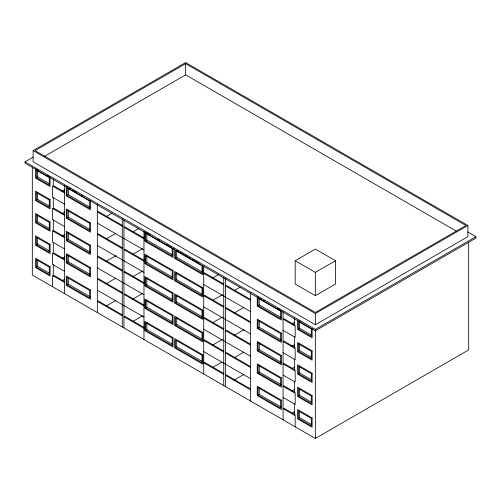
<?xml version="1.0" encoding="UTF-8"?>
<svg xmlns="http://www.w3.org/2000/svg" width="501" height="501" viewBox="0 0 501 501"><rect width="100%" height="100%" fill="white"/><g stroke="black" fill="none" stroke-linecap="round" stroke-linejoin="round"><path stroke-width="0.75" d="M33.122 150.626L185.652 62.562L467.878 225.5L467.878 236.685L315.348 324.748L33.122 161.804L33.122 150.626L315.348 313.563L467.878 225.5M185.652 63.677L35.057 150.626L315.348 312.449L465.943 225.5L185.652 63.677L185.652 74.862L456.461 231.211M467.828 231.994L475.95 236.685L475.95 238.081L315.348 330.804L25.05 163.207L25.05 161.804L33.179 157.114M44.514 156.35L185.652 74.862M36.348 177.648L49.261 185.101L49.261 177.648L36.348 170.196L36.348 177.648L37.556 176.947L49.179 183.66M36.348 200.012L49.261 207.47L49.261 200.012L36.348 192.559L36.348 200.012L37.556 199.317L49.179 206.024M62.118 191.194L64.792 189.654M67.134 195.421L89.654 208.422L89.654 200.97L67.134 187.969L67.134 195.421L68.343 194.726L90.199 207.339M36.348 222.381L49.261 229.834L49.261 222.381L36.348 214.923L36.348 222.381L37.556 221.68L49.179 228.393M62.118 213.558L64.792 212.017M67.134 217.791L89.654 230.786L89.654 223.333L67.134 210.332L67.134 217.791L68.343 217.09L90.199 229.708M36.348 244.745L49.261 252.203L49.261 244.745L36.348 237.292L36.348 244.745L37.556 244.05L49.179 250.757M62.118 235.927L64.792 234.38M105.98 216.701L111.873 213.301M67.134 240.154L89.654 253.155L89.654 245.697L67.134 232.702L67.134 240.154L68.343 239.453L90.199 252.072M36.348 267.114L49.261 274.567L49.261 267.114L36.348 259.656L36.348 267.114L37.556 266.413L49.179 273.12M62.118 258.291L64.792 256.75M106.638 238.689L115.8 233.397M67.134 262.518L89.654 275.519L89.654 268.066L67.134 255.065L67.134 262.518L68.343 261.823L90.199 274.442M132.734 232.007L138.714 228.556M62.118 280.654L64.792 279.113M105.98 261.434L115.8 255.76L116.608 256.23M67.134 284.887L89.654 297.888L89.654 290.43L67.134 277.429L67.134 284.887L68.343 284.186L90.199 296.805M145.659 240.762L172.212 256.086L172.212 248.634L145.659 233.303L145.659 240.762L146.868 240.06L172.757 255.009M132.734 254.376L142.704 248.615M105.98 283.798L115.8 278.13M145.659 263.125L172.212 278.456L172.212 270.997L145.659 255.673L145.659 263.125L146.868 262.424L172.757 277.372M132.734 276.74L142.704 270.985M175.482 257.977L202.035 273.308L202.035 265.849L175.482 250.525L175.482 257.977L176.696 257.276L201.922 271.843M106.638 305.785L115.8 300.494M145.659 285.489L172.212 300.819L172.212 293.367L145.659 278.036L145.659 285.489L146.868 284.793L172.757 299.736M132.734 299.103L142.704 293.348M175.482 280.341L202.035 295.671L202.035 288.219L175.482 272.888L175.482 280.341L176.696 279.646L201.922 294.206M145.659 307.858L172.212 323.189L172.212 315.73L145.659 300.4L145.659 307.858L146.868 307.157L172.757 322.105M132.734 321.473L142.704 315.718M212.512 278.068L218.499 274.617M175.482 302.71L202.035 318.041L202.035 310.582L175.482 295.252L175.482 302.71L176.696 302.009L201.922 316.576M145.659 330.222L172.212 345.552L172.212 338.1L145.659 322.769L145.659 330.222L146.868 329.526L172.757 344.469M212.512 300.437L222.482 294.676M234.756 290.292L239.998 287.273M175.482 325.074L202.035 340.404L202.035 332.952L175.482 317.621L175.482 325.074L176.696 324.379L201.922 338.939M295.17 260.727L315.348 249.078L335.526 260.727L335.526 284.023L315.348 295.671L295.17 284.023L295.17 260.727L315.348 272.375L335.526 260.727M212.512 322.801L222.482 317.045M234.105 313.037L243.924 307.37M175.482 347.443L202.035 362.768L202.035 355.315L175.482 339.985L175.482 347.443L176.696 346.742L201.922 361.302M258.046 305.641L280.56 318.642L280.56 311.19L258.046 298.189L258.046 305.641L259.255 304.946L281.111 317.565M212.512 345.164L222.482 339.409M234.105 335.401L243.924 329.733M258.046 328.011L280.56 341.012L280.56 333.553L258.046 320.552L258.046 328.011L259.255 327.31L281.111 339.928M212.512 367.534L221.818 362.16M291.889 323.846L294.557 322.306M234.756 357.388L243.924 352.103M258.046 350.374L280.56 363.375L280.56 355.923L258.046 342.922L258.046 350.374L259.255 349.679L281.111 362.292M298.396 328.944L311.309 336.396L311.309 328.944L298.396 321.485L298.396 328.944L299.611 328.243L311.234 334.95M25.05 161.804L315.348 329.407L475.95 236.685M291.889 346.216L294.557 344.669M234.105 380.134L243.924 374.466M258.046 372.744L280.56 385.739L280.56 378.286L258.046 365.285L258.046 372.744L259.255 372.043L281.111 384.662M298.396 351.307L311.309 358.76L311.309 351.307L298.396 343.855L298.396 351.307L299.611 350.606L311.234 357.319M291.889 368.579L294.557 367.039M258.046 395.107L280.56 408.108L280.56 400.65L258.046 387.655L258.046 395.107L259.255 394.406L281.111 407.025M298.396 373.671L311.309 381.129L311.309 373.671L298.396 366.218L298.396 373.671L299.611 372.976L311.234 379.683M291.889 390.943L294.557 389.402M298.396 396.04L311.309 403.493L311.309 396.04L298.396 388.582L298.396 396.04L299.611 395.339L311.234 402.053M292.553 412.924L294.557 411.772M298.396 418.404L311.309 425.863L311.309 418.404L298.396 410.952L298.396 418.404L299.611 417.709L311.234 424.416M32.315 167.115L32.315 275.03L315.348 438.438L468.685 349.911L468.685 241.989M36.861 169.557L38.182 170.321M47.426 175.657L49.411 176.803M67.666 187.343L66.326 186.572L66.326 195.891L90.456 209.819L90.456 200.5M69.006 188.119L70.347 188.89M72.363 190.054L73.703 190.825M75.044 191.601L76.384 192.371M81.074 195.083L82.414 195.86M146.192 232.683L150.219 235.007M157.596 239.265L159.606 240.424M166.983 244.682L168.323 245.459M169.664 246.229L171.01 247.006M176.69 250.287L178.7 251.446M180.041 252.222L181.381 252.999M182.727 253.769L184.067 254.546M186.078 255.704L187.418 256.481M188.758 257.257L190.104 258.028M192.115 259.192L193.455 259.969M194.795 260.739L198.822 263.063M258.579 297.563L257.238 296.792L257.238 306.111L281.368 320.045L281.368 310.72M259.919 298.339L261.259 299.116M263.269 300.274L264.609 301.051M277.347 308.403L279.358 309.562M298.909 320.853L300.231 321.611M64.773 192.196L54.102 186.034L53.294 186.504L53.294 179.045M122.388 225.463L98.127 211.453L97.319 211.917L122.257 226.314M144.106 238L124.755 226.828L123.954 227.291L143.969 238.852M223.884 284.061L204.54 272.888L203.732 273.352L223.747 284.912M250.513 299.429L226.245 285.42L225.444 285.889L250.381 300.287M295.17 325.212L283.873 318.692L283.065 319.156L295.17 326.145L295.17 337.33L283.065 330.341M64.635 193.048L52.492 186.034L52.492 197.219L64.635 204.226M97.319 223.102L143.969 250.03M203.732 284.537L250.381 311.472M64.773 214.56L54.102 208.403L53.294 208.867L53.294 197.682M122.388 247.826L98.127 233.817L97.319 234.28L122.257 248.678M144.106 260.363L124.755 249.191L123.954 249.661L143.969 261.215M223.884 306.424L204.54 295.252L203.732 295.722L223.747 307.276M250.513 321.799L226.245 307.789L225.444 308.253L250.381 322.65M295.17 347.581L283.873 341.056L283.065 341.525L295.17 348.514L295.17 359.693L283.065 352.704M64.635 215.411L52.492 208.403L52.492 219.582L64.635 226.596M97.319 245.465L143.969 272.4M203.732 306.9L250.381 333.835M64.773 236.929L54.102 230.767L53.294 231.23L53.294 220.052M122.388 270.189L98.127 256.18L97.319 256.65L122.257 271.047M144.106 282.727L124.755 271.561L123.954 272.024L143.969 283.579M223.884 328.788L204.54 317.621L203.732 318.085L223.747 329.639M250.513 344.162L226.245 330.153L225.444 330.622L250.381 345.02M295.17 369.945L283.873 363.425L283.065 363.889L295.17 370.878L295.17 382.063L283.065 375.074M64.635 237.781L52.492 230.767L52.492 241.952L64.635 248.959M97.319 267.835L143.969 294.763M203.732 329.27L250.381 356.198M64.773 259.293L54.102 253.13L53.294 253.6L53.294 242.415M122.388 292.559L98.127 278.55L97.319 279.013L122.257 293.411M144.106 305.096L124.755 293.924L123.954 294.394L143.969 305.948M223.884 351.157L204.54 339.985L203.732 340.455L223.747 352.009M250.513 366.525L226.245 352.522L225.444 352.986L250.381 367.383M295.17 392.314L283.873 385.789L283.065 386.252L295.17 393.241L295.17 404.426L283.065 397.437M64.635 260.144L52.492 253.13L52.492 264.315L64.635 271.329M97.319 290.198L143.969 317.127M203.732 351.633L250.381 378.568M64.773 281.656L54.102 275.5L53.294 275.963L53.294 264.785M122.388 314.922L98.127 300.913L97.319 301.383L122.257 315.78M144.106 327.46L124.755 316.288L123.954 316.757L143.969 328.312M223.884 373.521L204.54 362.348L203.732 362.818L223.747 374.372M250.513 388.895L226.245 374.886L225.444 375.349L250.381 389.747M295.17 414.678L283.873 408.152L283.065 408.622L295.17 415.611L295.17 426.789M64.635 282.508L52.492 275.5L52.492 286.685M315.348 272.375L315.348 295.671M315.348 313.563L315.348 324.748M315.348 329.407L315.348 438.438M312.117 328.474L312.117 337.793L297.594 329.407L297.594 320.089M299.611 321.536L299.611 328.243M299.611 343.899L299.611 350.606M299.611 366.262L299.611 372.976M299.611 389.377L299.611 395.339M299.611 410.995L299.611 417.709M294.363 318.223L294.363 325.681M294.363 336.86L294.363 348.045M294.363 359.23L294.363 370.414M294.363 381.593L294.363 392.778M294.363 403.963L294.363 415.141M283.065 311.703L283.065 419.8M259.255 298.233L259.255 304.946M259.255 320.602L259.255 327.31M259.255 342.966L259.255 349.679M259.255 365.335L259.255 372.043M259.255 387.699L259.255 394.406M250.381 292.828L250.381 400.932M225.444 278.431L225.444 386.534M223.747 277.454L223.747 385.557M203.732 266.645L203.732 374.003M202.842 265.386L202.842 274.705L174.68 258.441L174.68 249.122M176.696 250.569L176.696 257.276M176.696 272.932L176.696 279.646M176.696 296.047L176.696 302.009M176.696 317.665L176.696 324.379M176.696 340.78L176.696 346.742M173.02 248.17L173.02 257.489L144.852 241.225L144.852 231.907M146.868 233.353L146.868 240.06M146.868 255.717L146.868 262.424M146.868 278.08L146.868 284.793M146.868 301.195L146.868 307.157M146.868 322.813L146.868 329.526M143.969 231.393L143.969 339.496M123.954 219.839L123.954 327.942M122.257 218.862L122.257 326.959M97.319 204.464L97.319 312.561M68.343 188.013L68.343 194.726M68.343 210.382L68.343 217.09M68.343 232.746L68.343 239.453M68.343 255.109L68.343 261.823M68.343 277.479L68.343 284.186M64.635 185.589L64.635 293.692M50.069 177.185L50.069 186.504L35.54 178.112L35.54 168.793M37.556 170.24L37.556 176.947M37.556 192.603L37.556 199.317M37.556 214.973L37.556 221.68M37.556 238.081L37.556 244.05M37.556 259.706L37.556 266.413M50.069 199.548L35.54 191.163L35.54 200.481L50.069 208.867L50.069 199.548M90.456 222.87L66.326 208.936L66.326 218.254L90.456 232.188L90.456 222.87M173.02 270.534L144.852 254.27L144.852 263.589L173.02 279.852L173.02 270.534M202.842 287.749L174.68 271.492L174.68 280.81L202.842 297.074L202.842 287.749M281.368 333.09L257.238 319.156L257.238 328.474L281.368 342.408L281.368 333.09M312.117 350.844L297.594 342.452L297.594 351.771L312.117 360.163L312.117 350.844M50.069 221.912L35.54 213.526L35.54 222.845L50.069 231.23L50.069 221.912M90.456 245.233L66.326 231.299L66.326 240.618L90.456 254.552L90.456 245.233M173.02 292.897L144.852 276.64L144.852 285.958L173.02 302.216L173.02 292.897M202.842 310.119L174.68 293.855L174.68 303.174L202.842 319.438L202.842 310.119M281.368 355.453L257.238 341.525L257.238 350.844L281.368 364.772L281.368 355.453M312.117 373.207L297.594 364.822L297.594 374.141L312.117 382.526L312.117 373.207M50.069 244.281L35.54 235.896L35.54 245.214L50.069 253.6L50.069 244.281M90.456 267.597L66.326 253.669L66.326 262.987L90.456 276.915L90.456 267.597M173.02 315.267L144.852 299.003L144.852 308.322L173.02 324.585L173.02 315.267M202.842 332.482L174.68 316.225L174.68 325.544L202.842 341.801L202.842 332.482M281.368 377.823L257.238 363.889L257.238 373.207L281.368 387.141L281.368 377.823M312.117 395.571L297.594 387.185L297.594 396.504L312.117 404.889L312.117 395.571M50.069 266.645L35.54 258.259L35.54 267.578L50.069 275.963L50.069 266.645M90.456 289.966L66.326 276.032L66.326 285.351L90.456 299.285L90.456 289.966M173.02 337.63L144.852 321.366L144.852 330.691L173.02 346.949L173.02 337.63M202.842 354.852L174.68 338.588L174.68 347.907L202.842 364.171L202.842 354.852M281.368 400.186L257.238 386.252L257.238 395.571L281.368 409.505L281.368 400.186M312.117 417.94L297.594 409.549L297.594 418.874L312.117 427.259L312.117 417.94"/></g></svg>
